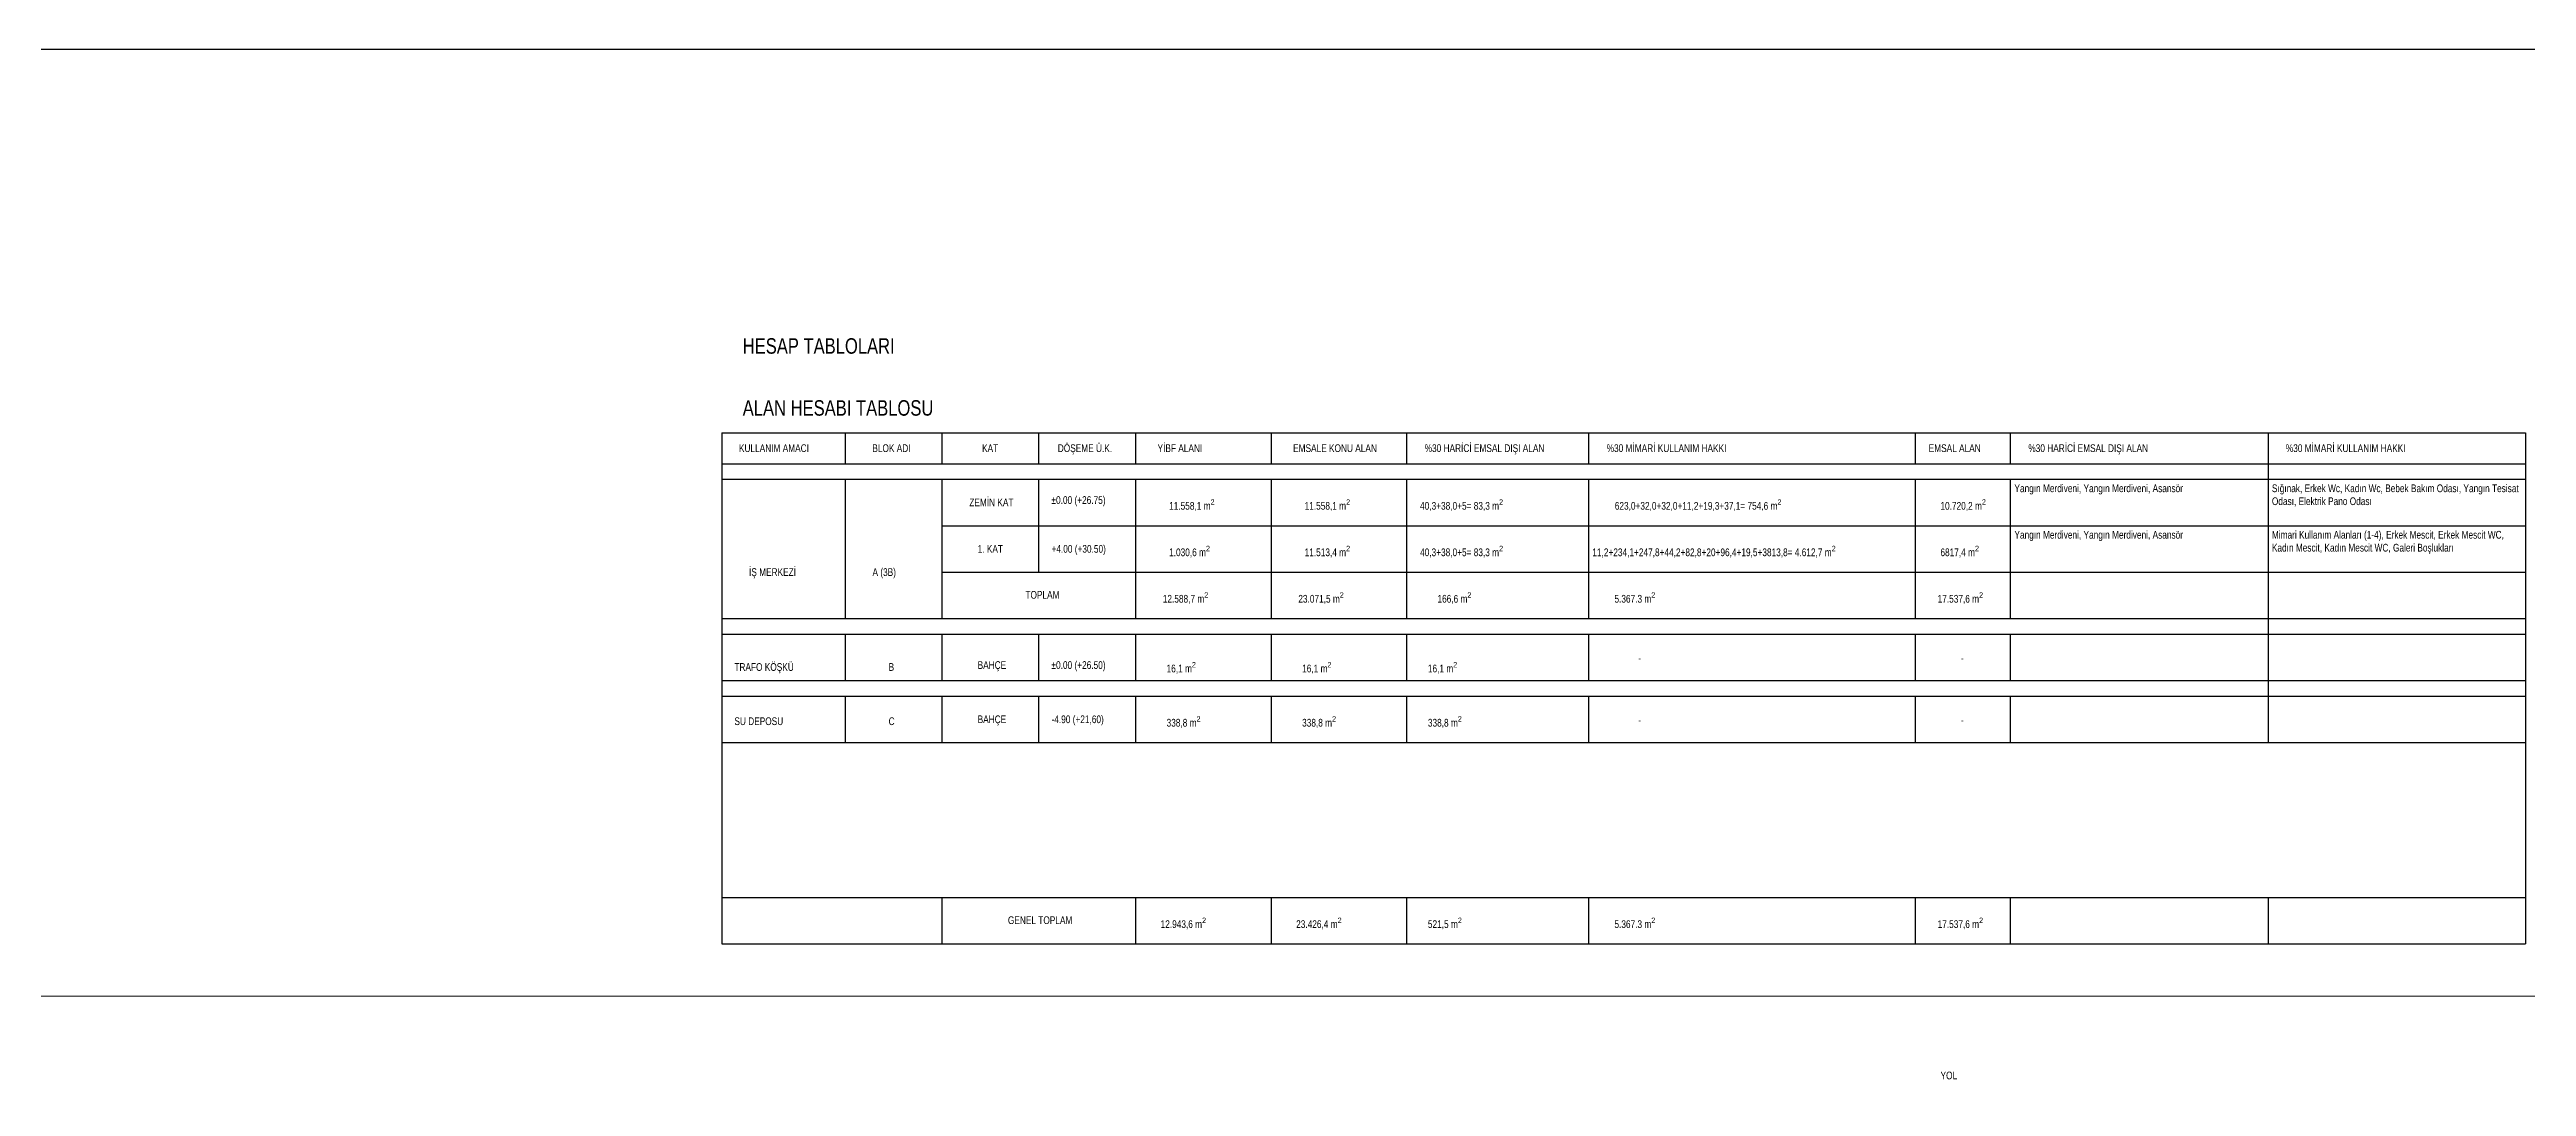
# Model space of a CAD drawing. Header units: centimetres. Extents: x 26200 to 113000, y -600 to 9300.
# Drawn here: x 29494 to 35890, y 6623 to 9300 of the extents above; entities that cross this region are included whole.
import ezdxf

# ---------------------------------------------------------------- set-up
doc = ezdxf.new("R2010")
doc.units = ezdxf.units.CM
for name, color, linetype in [('A-ANNO-TEXT', 8, 'Continuous'), ('A-ANNO-TTBL', 8, 'Continuous'), ('L-SITE-CURB', 8, 'Continuous'), ('ROTAS-PAFTA', 144, 'Continuous')]:
    doc.layers.add(name, color=color, linetype=linetype)
doc.styles.add('Fields_100', font='act_simplex.shx', dxfattribs={"width": 0.8, "height": 20})
doc.styles.add('Fields_200', font='act_simplex.shx', dxfattribs={"width": 0.8, "height": 40})

msp = doc.modelspace()

# ---------------------------------------------------------------- linework, layer by layer
at = {"layer": 'A-ANNO-TTBL'}
for p, q in [((35222.9, 8310.7), (35222.9, 7510.7)), ((35887.9, 8310.7), (35887.9, 6990.7)), ((35222.9, 7110.7), (35222.9, 6990.7))]:
    msp.add_line(p, q, dxfattribs=at)
for points in [[(31229.9, 8310.7), (35887.9, 8310.7)], [(31229.9, 8310.7), (31229.9, 6990.7), (35887.9, 6990.7)], [(31549, 8230.7), (31549, 8310.7)], [(31799, 8230.7), (31799, 8310.7)], [(32049, 8230.7), (32049, 8310.7)], [(32299, 8230.7), (32299, 8310.7)], [(32649, 8230.7), (32649, 8310.7)], [(32999, 8230.7), (32999, 8310.7)], [(33469, 8230.7), (33469, 8310.7)], [(34312.9, 8230.7), (34312.9, 8310.7)], [(34558, 8230.7), (34558, 8310.7)], [(31229.9, 8230.7), (35887.9, 8230.7)], [(31229.9, 8190.7), (35887.9, 8190.7)], [(31549, 7830.7), (31549, 8190.7)], [(31799, 7830.7), (31799, 8190.7)], [(32049, 7950.7), (32049, 8190.7)], [(32299, 7830.7), (32299, 8190.7)], [(32649, 7830.7), (32649, 8190.7)], [(32999, 7830.7), (32999, 8190.7)], [(33469, 7830.7), (33469, 8190.7)], [(34312.9, 7830.7), (34312.9, 8190.7)], [(34558, 7830.7), (34558, 8190.7)], [(31799, 8070.7), (35887.9, 8070.7)], [(31799, 7950.7), (35887.9, 7950.7)], [(31229.9, 7830.7), (35887.9, 7830.7)], [(31229.9, 7790.7), (35887.9, 7790.7)], [(31549, 7670.7), (31549, 7790.7)], [(31799, 7670.7), (31799, 7790.7)], [(32049, 7670.7), (32049, 7790.7)], [(32299, 7670.7), (32299, 7790.7)], [(32649, 7670.7), (32649, 7790.7)], [(32999, 7670.7), (32999, 7790.7)], [(33469, 7670.7), (33469, 7790.7)], [(34312.9, 7670.7), (34312.9, 7790.7)], [(34558, 7670.7), (34558, 7790.7)], [(31229.9, 7670.7), (35887.9, 7670.7)], [(31229.9, 7630.7), (35887.9, 7630.7)], [(31549, 7510.7), (31549, 7630.7)], [(31799, 7510.7), (31799, 7630.7)], [(32049, 7510.7), (32049, 7630.7)], [(32299, 7510.7), (32299, 7630.7)], [(32649, 7510.7), (32649, 7630.7)], [(32999, 7510.7), (32999, 7630.7)], [(33469, 7510.7), (33469, 7630.7)], [(34312.9, 7510.7), (34312.9, 7630.7)], [(34558, 7510.7), (34558, 7630.7)], [(31229.9, 7510.7), (35887.9, 7510.7)], [(31229.9, 7110.7), (35887.9, 7110.7)], [(31799, 6990.7), (31799, 7110.7)], [(32299, 6990.7), (32299, 7110.7)], [(32649, 6990.7), (32649, 7110.7)], [(32999, 6990.7), (32999, 7110.7)], [(33469, 6990.7), (33469, 7110.7)], [(34312.9, 6990.7), (34312.9, 7110.7)], [(34558, 6990.7), (34558, 7110.7)]]:
    msp.add_lwpolyline(points, dxfattribs=at)
at = {"layer": 'L-SITE-CURB', "lineweight": 0}
msp.add_line((28732.8, 6855.7), (40790, 6856.4), dxfattribs=at)
at = {"layer": 'ROTAS-PAFTA'}
msp.add_lwpolyline([(28500, -600), (44000, -600), (44000, 9300), (28500, 9300)], close=True, dxfattribs=at)

# ---------------------------------------------------------------- texts
at = {"layer": 'A-ANNO-TEXT', "width": 0.8}
for s, height, style, p in [('HESAP TABLOLARI', 40, 'Fields_200', (31283.9, 8514.7)), ('ALAN HESABI TABLOSU', 40, 'Fields_200', (31283.9, 8354.7)), ('KULLANIM AMACI', 20, 'Fields_100', (31274.2, 8260.8)), ('BLOK ADI', 20, 'Fields_100', (31618.6, 8260.8)), ('KAT', 20, 'Fields_100', (31902, 8260.8)), ('DÖŞEME Ü.K.', 20, 'Fields_100', (32097.5, 8260.8)), ('YİBF ALANI', 20, 'Fields_100', (32355.2, 8260.8)), ('EMSALE KONU ALAN', 20, 'Fields_100', (32705.2, 8260.8)), ('%%%30 HARİCİ EMSAL DIŞI ALAN', 20, 'Fields_100', (33045, 8260.8)), ('%%%30 MİMARİ KULLANIM HAKKI', 20, 'Fields_100', (33515, 8260.8)), ('EMSAL ALAN', 20, 'Fields_100', (34346.6, 8260.8)), ('%%%30 HARİCİ EMSAL DIŞI ALAN', 20, 'Fields_100', (34604, 8260.8)), ('%%%30 MİMARİ KULLANIM HAKKI', 20, 'Fields_100', (35268.9, 8260.8)), ('ZEMİN KAT', 20, 'Fields_100', (31869, 8120.8)), ('1. KAT', 20, 'Fields_100', (31890.6, 8000.8)), ('+4.00 (+30.50)', 20, 'Fields_100', (32081.3, 8000.8)), ('İŞ MERKEZİ', 20, 'Fields_100', (31300.2, 7940.8)), ('A (3B)', 20, 'Fields_100', (31619, 7940.8)), ('TOPLAM', 20, 'Fields_100', (32014, 7882.1)), ('TRAFO KÖŞKÜ', 20, 'Fields_100', (31262.4, 7695.8)), ('B', 20, 'Fields_100', (31660.6, 7695.8)), ('BAHÇE', 20, 'Fields_100', (31890.6, 7700.8)), ('%%P0.00 (+26.50)', 20, 'Fields_100', (32081.3, 7700.8)), ('SU DEPOSU', 20, 'Fields_100', (31262.4, 7555.8)), ('C', 20, 'Fields_100', (31660.6, 7555.8)), ('BAHÇE', 20, 'Fields_100', (31890.6, 7560.8)), ('-4.90 (+21,60)', 20, 'Fields_100', (32081.3, 7560.8)), ('GENEL TOPLAM', 20, 'Fields_100', (31968.7, 7042.1))]:
    msp.add_text(s, height=height, dxfattribs=dict(at, style=style)).set_placement(p)
at = {"layer": 'A-ANNO-TEXT', "insert": (32081.3, 8146.8), "char_height": 20, "width": 228.243, "attachment_point": 1, "style": 'Fields_100'}
msp.add_mtext('%%P0.00 (+26.75)', dxfattribs=at)
at = {"layer": 'A-ANNO-TEXT', "char_height": 20}
for s, width, gutter_width, heights, insert, attachment_point, style in [('\\A1;11.558,1 m{\\H0.7x;\\S2^ ;}', 246.364, 879.8, [0], (32385, 8138.7), 1, 'Fields_100'), ('\\A1;11.558,1 m{\\H0.7x;\\S2^ ;}', 246.364, 879.8, [0], (32735, 8138.7), 1, 'Fields_100'), ('\\A1;\\pi70.40837,t430.40837;40,3+38,0+5= 83,3 m{\\H0.7x;\\S2^ ;} ', 434.76, 879.8, [68], (32962.7, 8138.7), 1, 'Fields_100'), ('\\A1;\\pi48.09883,t168.09883,408.09883;623,0+32,0+32,0+11,2+19,3+37,1= 754,6 m{\\H0.7x;\\S2^ ;} ', 665.95, 879.8, [68], (33487.9, 8138.7), 1, 'Fields_100'), ('\\A1;10.720,2 m{\\H0.7x;\\S2^ ;}', 246.364, 879.8, [0], (34376.9, 8138.7), 1, 'Fields_100'), ('\\A1;Yangın Merdiveni, Yangın Merdiveni, Asansör', 781.644, 879.8, [0], (34568, 8177.2), 1, 'Fields_100'), ('\\A1;Sığınak, Erkek Wc, Kadın Wc, Bebek Bakım Odası, Yangın Tesisat Odası, Elektrik Pano Odası', 654.912, 879.8, [0], (35232.9, 8177.2), 1, 'Fields_100'), ('\\A1;1.030,6 m{\\H0.7x;\\S2^ ;}', 246.364, 879.8, [0], (32385, 8018.7), 1, 'Fields_100'), ('\\A1;11.513,4 m{\\H0.7x;\\S2^ ;}', 246.364, 879.8, [0], (32735, 8018.7), 1, 'Fields_100'), ('\\A1;\\pi70.40837,t430.40837;40,3+38,0+5= 83,3 m{\\H0.7x;\\S2^ ;} ', 434.76, 879.8, [68], (32962.7, 8018.7), 1, 'Fields_100'), ('\\A1;\\pi18.74829,t378.74829;11,2+234,1+247,8+44,2+82,8+20+96,4+19,5+3813,8= 4.612,7 m{\\H0.7x;\\S2^ ;\\H1.42857x; } ', 866.297, 879.8, [68], (33459.2, 8018.7), 1, 'Fields_100'), ('\\A1;6817,4 m{\\H0.7x;\\S2^ ;}', 246.364, 879.8, [0], (34376.9, 8018.7), 1, 'Fields_100'), ('\\A1;Yangın Merdiveni, Yangın Merdiveni, Asansör', 781.644, 879.8, [0], (34568, 8057.2), 1, 'Fields_100'), ('\\A1;Mimari Kullanım Alanları (1-4), Erkek Mescit, Erkek Mescit WC, Kadın Mescit, Kadın Mescit WC, Galeri Boşlukları', 654.912, 879.8, [0], (35232.9, 8057.2), 1, 'Fields_100'), ('\\A1;12.588,7 m{\\H0.7x;\\S2^ ;}', 246.364, 879.8, [0], (32368.7, 7898.7), 1, 'Fields_100'), ('\\A1;23.071,5 m{\\H0.7x;\\S2^ ;}', 246.364, 879.8, [0], (32718.7, 7898.7), 1, 'Fields_100'), ('\\A1;\\pi223.69707;166,6 m{\\H0.7x;\\S2^ ;}', 557.718, 879.8, [0], (32854.3, 7898.7), 1, 'Fields_100'), ('\\A1;\\pi210.74469;5.367.3 m{\\H0.7x;\\S2^ ;}', 557.718, 879.8, [0], (33324.3, 7898.7), 1, 'Fields_100'), ('\\A1;17.537,6 m{\\H0.7x;\\S2^ ;}', 246.364, 879.8, [0], (34369.7, 7898.7), 1, 'Fields_100'), ('\\A1;16,1 m{\\H0.7x;\\S2^ ;}', 246.364, 879.8, [0], (32378.5, 7718.7), 1, 'Fields_100'), ('\\A1;16,1 m{\\H0.7x;\\S2^ ;}', 246.364, 879.8, [0], (32728.5, 7718.7), 1, 'Fields_100'), ('\\A1;16,1 m{\\H0.7x;\\S2^ ;}', 246.364, 879.8, [0], (33053.3, 7718.7), 1, 'Fields_100'), ('\\A1;\\pi272.00183;-', 557.718, 879.8, [0], (33324.3, 7738.7), 1, 'Fields_100'), ('\\A1;-', 246.364, 879.8, [0], (34429.7, 7738.7), 1, 'Fields_100'), ('\\A1;338,8 m{\\H0.7x;\\S2^ ;}', 246.364, 879.8, [0], (32378.5, 7578.7), 1, 'Fields_100'), ('\\A1;338,8 m{\\H0.7x;\\S2^ ;}', 246.364, 879.8, [0], (32728.5, 7578.7), 1, 'Fields_100'), ('\\A1;338,8 m{\\H0.7x;\\S2^ ;}', 246.364, 879.8, [0], (33053.3, 7578.7), 1, 'Fields_100'), ('\\A1;\\pi272.00183;-', 557.718, 879.8, [0], (33324.3, 7578.7), 1, 'Fields_100'), ('\\A1;-', 246.364, 879.8, [0], (34429.7, 7578.7), 1, 'Fields_100'), ('\\A1;12.943,6 m{\\H0.7x;\\S2^ ;}', 246.364, 879.8, [23.8], (32363.1, 7058.7), 1, 'Fields_100'), ('\\A1;23.426,4 m{\\H0.7x;\\S2^ ;}', 246.364, 879.8, [0], (32713.1, 7058.7), 1, 'Fields_100'), ('\\A1;521,5 m{\\H0.7x;\\S2^ ;}', 246.364, 879.8, [0], (33053.3, 7058.7), 1, 'Fields_100'), ('\\A1;\\pi210.74469;5.367.3 m{\\H0.7x;\\S2^ ;}', 557.718, 879.8, [0], (33324.3, 7058.7), 1, 'Fields_100'), ('\\A1;17.537,6 m{\\H0.7x;\\S2^ ;}', 246.364, 879.8, [0], (34369.7, 7058.7), 1, 'Fields_100'), ('YOL', 290.977, 100, [0], (34398.6, 6651), 5, 'Fields_200')]:
    msp.add_mtext_dynamic_manual_height_columns(s, width=width, gutter_width=gutter_width, heights=heights, dxfattribs=dict(at, insert=insert, attachment_point=attachment_point, style=style))

doc.saveas('drawing.dxf')
